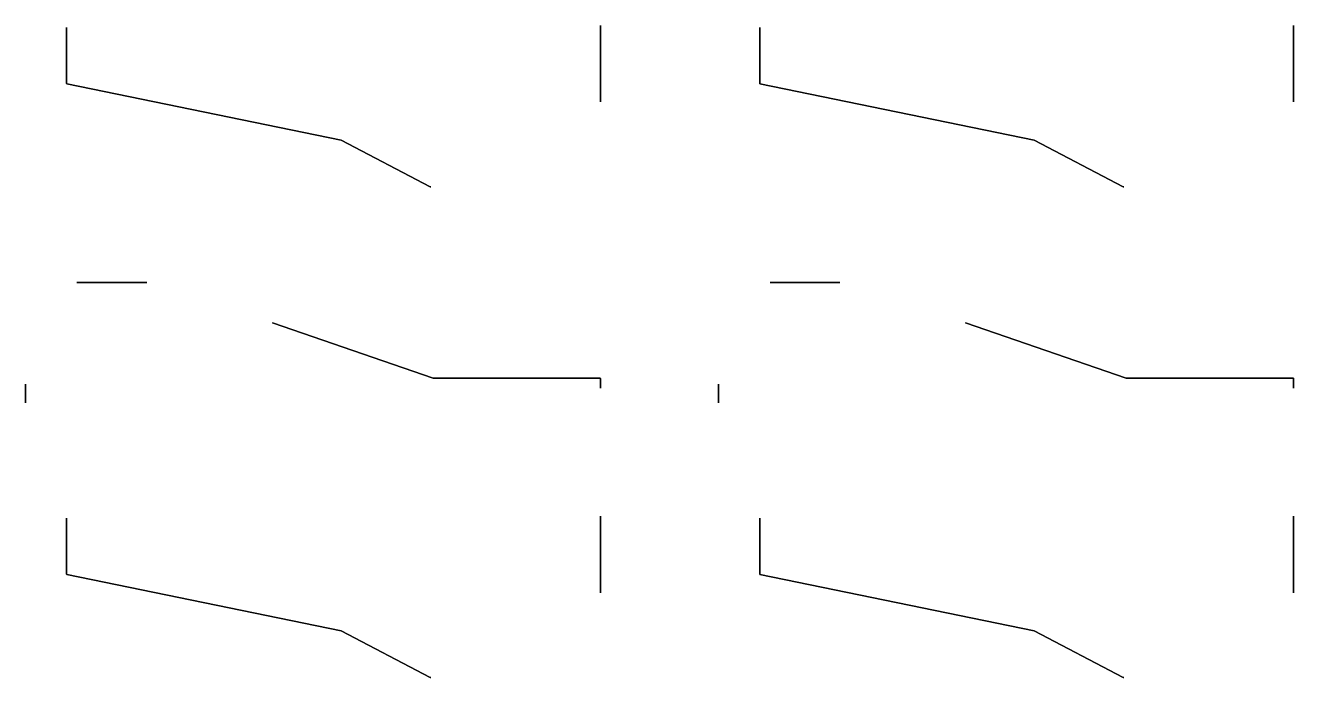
# Model space of a CAD drawing. Header units: millimetres. Extents: x -7.3 to 6.6, y -8.8 to 9.5.
# Drawn here: x 0 to 6.63, y -8.75 to -5.34 of the extents above; entities that cross this region are included whole.
import ezdxf

# ---------------------------------------------------------------- set-up
doc = ezdxf.new("R2010")
doc.units = ezdxf.units.MM
for name, color, linetype in [('000_rigid', 7, 'Continuous'), ('001_adhesive', 7, 'Continuous'), ('002_rigid', 7, 'Continuous'), ('003_adhesive', 7, 'Continuous'), ('004_flexible', 7, 'Continuous'), ('005_adhesive', 7, 'Continuous'), ('006_rigid', 7, 'Continuous'), ('007_adhesive', 7, 'Continuous'), ('008_rigid', 7, 'Continuous')]:
    doc.layers.add(name, color=color, linetype=linetype)

msp = doc.modelspace()

# ---------------------------------------------------------------- linework, layer by layer
at = {"layer": '000_rigid'}
for points in [[(2.12, -6.183), (2.1181, -6.183), (2.1181, -6.183), (2.1174, -6.1828), (2.1174, -6.1828), (1.6517, -5.939), (1.6514, -5.9389), (0.2172, -5.6435), (0.2172, -5.6435), (0.2172, -5.6435), (0.216, -5.6421), (0.216, -5.6421), (0.216, -5.6421), (0.216, -5.3482), (0.216, -5.3482), (0.216, -5.489), (0.216, -5.6421), (0.2172, -5.6435), (1.6515, -5.9389), (1.6517, -5.939), (2.1174, -6.1828), (2.1181, -6.183), (2.12, -6.1829)], [(3.0086, -5.3377), (3.0086, -5.7386), (3.0085, -5.7386), (3.0085, -5.6934), (3.0085, -5.489), (3.0085, -5.3377)], [(5.7451, -6.183), (5.7431, -6.183), (5.7431, -6.183), (5.7424, -6.1828), (5.7424, -6.1828), (5.2767, -5.939), (5.2765, -5.9389), (3.8422, -5.6435), (3.8422, -5.6435), (3.8422, -5.6435), (3.8411, -5.6421), (3.8411, -5.6421), (3.8411, -5.6421), (3.8411, -5.3482), (3.8411, -5.3482), (3.8411, -5.489), (3.8411, -5.6421), (3.8422, -5.6435), (5.2765, -5.9389), (5.2767, -5.939), (5.7424, -6.1828), (5.7431, -6.183), (5.7451, -6.1829)], [(6.6336, -5.3377), (6.6336, -5.7386), (6.6336, -5.7386), (6.6336, -5.6934), (6.6336, -5.489), (6.6336, -5.3377)], [(0.2698, -6.6829), (0.6347, -6.6829), (0.6347, -6.683), (0.2698, -6.683)], [(3.8948, -6.6829), (4.2597, -6.6829), (4.2597, -6.683), (3.8948, -6.683)], [(1.2926, -6.8947), (2.1334, -7.1831), (2.1337, -7.1831), (3.0071, -7.1831), (3.0071, -7.1831), (3.0071, -7.1831), (3.0086, -7.1846), (3.0086, -7.1846), (3.0086, -7.1846), (3.0086, -7.2354), (3.0085, -7.2354), (3.0085, -7.1846), (3.0071, -7.1832), (2.1337, -7.1832), (2.1334, -7.1831), (1.2926, -6.8947)], [(4.9176, -6.8947), (5.7584, -7.1831), (5.7587, -7.1831), (6.6322, -7.1831), (6.6322, -7.1831), (6.6322, -7.1831), (6.6336, -7.1846), (6.6336, -7.1846), (6.6336, -7.1846), (6.6336, -7.2354), (6.6336, -7.2354), (6.6336, -7.1846), (6.6322, -7.1832), (5.7587, -7.1832), (5.7584, -7.1831), (4.9176, -6.8947)], [(0, -7.3125), (0, -7.2148), (0, -7.2148), (0, -7.3125)], [(3.6251, -7.3125), (3.6251, -7.2148), (3.6251, -7.2148), (3.6251, -7.3125)], [(2.12, -8.75), (2.1181, -8.75), (2.1181, -8.75), (2.1174, -8.7498), (2.1174, -8.7498), (1.6517, -8.506), (1.6514, -8.5059), (0.2172, -8.2106), (0.2172, -8.2106), (0.2172, -8.2106), (0.216, -8.2092), (0.216, -8.2092), (0.216, -8.2091), (0.216, -7.9153), (0.216, -7.9153), (0.216, -8.056), (0.216, -8.2091), (0.2172, -8.2106), (1.6515, -8.5059), (1.6517, -8.506), (2.1174, -8.7498), (2.1181, -8.75), (2.12, -8.75)], [(3.0086, -7.9048), (3.0086, -8.3057), (3.0085, -8.3057), (3.0085, -8.2604), (3.0085, -8.056), (3.0085, -7.9048)], [(5.7451, -8.75), (5.7431, -8.75), (5.7431, -8.75), (5.7424, -8.7498), (5.7424, -8.7498), (5.2767, -8.506), (5.2765, -8.5059), (3.8422, -8.2106), (3.8422, -8.2106), (3.8422, -8.2106), (3.8411, -8.2092), (3.8411, -8.2092), (3.8411, -8.2091), (3.8411, -7.9153), (3.8411, -7.9153), (3.8411, -8.056), (3.8411, -8.2091), (3.8422, -8.2106), (5.2765, -8.5059), (5.2767, -8.506), (5.7424, -8.7498), (5.7431, -8.75), (5.7451, -8.75)], [(6.6336, -7.9048), (6.6336, -8.0197), (6.6336, -8.056), (6.6336, -8.3057), (6.6336, -8.3057), (6.6336, -8.2604), (6.6336, -8.056), (6.6336, -8.0197), (6.6336, -7.9048)]]:
    msp.add_lwpolyline(points, close=True, dxfattribs=at)
at = {"layer": '001_adhesive'}
for points in [[(2.12, -6.183), (2.1181, -6.183), (2.1181, -6.183), (2.1174, -6.1828), (2.1174, -6.1828), (1.6517, -5.939), (1.6514, -5.9389), (0.2172, -5.6435), (0.2172, -5.6435), (0.2172, -5.6435), (0.216, -5.6421), (0.216, -5.6421), (0.216, -5.6421), (0.216, -5.3482), (0.216, -5.3482), (0.216, -5.489), (0.216, -5.6421), (0.2172, -5.6435), (1.6515, -5.9389), (1.6517, -5.939), (2.1174, -6.1828), (2.1181, -6.183), (2.12, -6.1829)], [(3.0086, -5.3377), (3.0086, -5.7386), (3.0085, -5.7386), (3.0085, -5.6934), (3.0085, -5.489), (3.0085, -5.3377)], [(5.7451, -6.183), (5.7431, -6.183), (5.7431, -6.183), (5.7424, -6.1828), (5.7424, -6.1828), (5.2767, -5.939), (5.2765, -5.9389), (3.8422, -5.6435), (3.8422, -5.6435), (3.8422, -5.6435), (3.8411, -5.6421), (3.8411, -5.6421), (3.8411, -5.6421), (3.8411, -5.3482), (3.8411, -5.3482), (3.8411, -5.489), (3.8411, -5.6421), (3.8422, -5.6435), (5.2765, -5.9389), (5.2767, -5.939), (5.7424, -6.1828), (5.7431, -6.183), (5.7451, -6.1829)], [(6.6336, -5.3377), (6.6336, -5.7386), (6.6336, -5.7386), (6.6336, -5.6934), (6.6336, -5.489), (6.6336, -5.3377)], [(0.2698, -6.6829), (0.6347, -6.6829), (0.6347, -6.683), (0.2698, -6.683)], [(3.8948, -6.6829), (4.2597, -6.6829), (4.2597, -6.683), (3.8948, -6.683)], [(1.2926, -6.8947), (2.1334, -7.1831), (2.1337, -7.1831), (3.0071, -7.1831), (3.0071, -7.1831), (3.0071, -7.1831), (3.0086, -7.1846), (3.0086, -7.1846), (3.0086, -7.1846), (3.0086, -7.2354), (3.0085, -7.2354), (3.0085, -7.1846), (3.0071, -7.1832), (2.1337, -7.1832), (2.1334, -7.1831), (1.2926, -6.8947)], [(4.9176, -6.8947), (5.7584, -7.1831), (5.7587, -7.1831), (6.6322, -7.1831), (6.6322, -7.1831), (6.6322, -7.1831), (6.6336, -7.1846), (6.6336, -7.1846), (6.6336, -7.1846), (6.6336, -7.2354), (6.6336, -7.2354), (6.6336, -7.1846), (6.6322, -7.1832), (5.7587, -7.1832), (5.7584, -7.1831), (4.9176, -6.8947)], [(0, -7.3125), (0, -7.2148), (0, -7.2148), (0, -7.3125)], [(3.6251, -7.3125), (3.6251, -7.2148), (3.6251, -7.2148), (3.6251, -7.3125)], [(2.12, -8.75), (2.1181, -8.75), (2.1181, -8.75), (2.1174, -8.7498), (2.1174, -8.7498), (1.6517, -8.506), (1.6514, -8.5059), (0.2172, -8.2106), (0.2172, -8.2106), (0.2172, -8.2106), (0.216, -8.2092), (0.216, -8.2092), (0.216, -8.2091), (0.216, -7.9153), (0.216, -7.9153), (0.216, -8.056), (0.216, -8.2091), (0.2172, -8.2106), (1.6515, -8.5059), (1.6517, -8.506), (2.1174, -8.7498), (2.1181, -8.75), (2.12, -8.75)], [(3.0086, -7.9048), (3.0086, -8.3057), (3.0085, -8.3057), (3.0085, -8.2604), (3.0085, -8.056), (3.0085, -7.9048)], [(5.7451, -8.75), (5.7431, -8.75), (5.7431, -8.75), (5.7424, -8.7498), (5.7424, -8.7498), (5.2767, -8.506), (5.2765, -8.5059), (3.8422, -8.2106), (3.8422, -8.2106), (3.8422, -8.2106), (3.8411, -8.2092), (3.8411, -8.2092), (3.8411, -8.2091), (3.8411, -7.9153), (3.8411, -7.9153), (3.8411, -8.056), (3.8411, -8.2091), (3.8422, -8.2106), (5.2765, -8.5059), (5.2767, -8.506), (5.7424, -8.7498), (5.7431, -8.75), (5.7451, -8.75)], [(6.6336, -7.9048), (6.6336, -8.0197), (6.6336, -8.056), (6.6336, -8.3057), (6.6336, -8.3057), (6.6336, -8.2604), (6.6336, -8.056), (6.6336, -8.0197), (6.6336, -7.9048)]]:
    msp.add_lwpolyline(points, close=True, dxfattribs=at)
at = {"layer": '002_rigid'}
for points in [[(2.12, -6.183), (2.1181, -6.183), (2.1181, -6.183), (2.1174, -6.1828), (2.1174, -6.1828), (1.6517, -5.939), (1.6514, -5.9389), (0.2172, -5.6435), (0.2172, -5.6435), (0.2172, -5.6435), (0.216, -5.6421), (0.216, -5.6421), (0.216, -5.6421), (0.216, -5.3482), (0.216, -5.3482), (0.216, -5.489), (0.216, -5.6421), (0.2172, -5.6435), (1.6515, -5.9389), (1.6517, -5.939), (2.1174, -6.1828), (2.1181, -6.183), (2.12, -6.1829)], [(3.0086, -5.3377), (3.0086, -5.7386), (3.0085, -5.7386), (3.0085, -5.6934), (3.0085, -5.489), (3.0085, -5.3377)], [(5.7451, -6.183), (5.7431, -6.183), (5.7431, -6.183), (5.7424, -6.1828), (5.7424, -6.1828), (5.2767, -5.939), (5.2765, -5.9389), (3.8422, -5.6435), (3.8422, -5.6435), (3.8422, -5.6435), (3.8411, -5.6421), (3.8411, -5.6421), (3.8411, -5.6421), (3.8411, -5.3482), (3.8411, -5.3482), (3.8411, -5.489), (3.8411, -5.6421), (3.8422, -5.6435), (5.2765, -5.9389), (5.2767, -5.939), (5.7424, -6.1828), (5.7431, -6.183), (5.7451, -6.1829)], [(6.6336, -5.3377), (6.6336, -5.7386), (6.6336, -5.7386), (6.6336, -5.6934), (6.6336, -5.489), (6.6336, -5.3377)], [(0.2698, -6.6829), (0.6347, -6.6829), (0.6347, -6.683), (0.2698, -6.683)], [(3.8948, -6.6829), (4.2597, -6.6829), (4.2597, -6.683), (3.8948, -6.683)], [(1.2926, -6.8947), (2.1334, -7.1831), (2.1337, -7.1831), (3.0071, -7.1831), (3.0071, -7.1831), (3.0071, -7.1831), (3.0086, -7.1846), (3.0086, -7.1846), (3.0086, -7.1846), (3.0086, -7.2354), (3.0085, -7.2354), (3.0085, -7.1846), (3.0071, -7.1832), (2.1337, -7.1832), (2.1334, -7.1831), (1.2926, -6.8947)], [(4.9176, -6.8947), (5.7584, -7.1831), (5.7587, -7.1831), (6.6322, -7.1831), (6.6322, -7.1831), (6.6322, -7.1831), (6.6336, -7.1846), (6.6336, -7.1846), (6.6336, -7.1846), (6.6336, -7.2354), (6.6336, -7.2354), (6.6336, -7.1846), (6.6322, -7.1832), (5.7587, -7.1832), (5.7584, -7.1831), (4.9176, -6.8947)], [(0, -7.3125), (0, -7.2148), (0, -7.2148), (0, -7.3125)], [(3.6251, -7.3125), (3.6251, -7.2148), (3.6251, -7.2148), (3.6251, -7.3125)], [(2.12, -8.75), (2.1181, -8.75), (2.1181, -8.75), (2.1174, -8.7498), (2.1174, -8.7498), (1.6517, -8.506), (1.6514, -8.5059), (0.2172, -8.2106), (0.2172, -8.2106), (0.2172, -8.2106), (0.216, -8.2092), (0.216, -8.2092), (0.216, -8.2091), (0.216, -7.9153), (0.216, -7.9153), (0.216, -8.056), (0.216, -8.2091), (0.2172, -8.2106), (1.6515, -8.5059), (1.6517, -8.506), (2.1174, -8.7498), (2.1181, -8.75), (2.12, -8.75)], [(3.0086, -7.9048), (3.0086, -8.3057), (3.0085, -8.3057), (3.0085, -8.2604), (3.0085, -8.056), (3.0085, -7.9048)], [(5.7451, -8.75), (5.7431, -8.75), (5.7431, -8.75), (5.7424, -8.7498), (5.7424, -8.7498), (5.2767, -8.506), (5.2765, -8.5059), (3.8422, -8.2106), (3.8422, -8.2106), (3.8422, -8.2106), (3.8411, -8.2092), (3.8411, -8.2092), (3.8411, -8.2091), (3.8411, -7.9153), (3.8411, -7.9153), (3.8411, -8.056), (3.8411, -8.2091), (3.8422, -8.2106), (5.2765, -8.5059), (5.2767, -8.506), (5.7424, -8.7498), (5.7431, -8.75), (5.7451, -8.75)], [(6.6336, -7.9048), (6.6336, -8.0197), (6.6336, -8.056), (6.6336, -8.3057), (6.6336, -8.3057), (6.6336, -8.2604), (6.6336, -8.056), (6.6336, -8.0197), (6.6336, -7.9048)]]:
    msp.add_lwpolyline(points, close=True, dxfattribs=at)
at = {"layer": '003_adhesive'}
for points in [[(2.12, -6.183), (2.1181, -6.183), (2.1181, -6.183), (2.1174, -6.1828), (2.1174, -6.1828), (1.6517, -5.939), (1.6514, -5.9389), (0.2172, -5.6435), (0.2172, -5.6435), (0.2172, -5.6435), (0.216, -5.6421), (0.216, -5.6421), (0.216, -5.6421), (0.216, -5.3482), (0.216, -5.3482), (0.216, -5.489), (0.216, -5.6421), (0.2172, -5.6435), (1.6515, -5.9389), (1.6517, -5.939), (2.1174, -6.1828), (2.1181, -6.183), (2.12, -6.1829)], [(3.0086, -5.3377), (3.0086, -5.7386), (3.0085, -5.7386), (3.0085, -5.6934), (3.0085, -5.489), (3.0085, -5.3377)], [(5.7451, -6.183), (5.7431, -6.183), (5.7431, -6.183), (5.7424, -6.1828), (5.7424, -6.1828), (5.2767, -5.939), (5.2765, -5.9389), (3.8422, -5.6435), (3.8422, -5.6435), (3.8422, -5.6435), (3.8411, -5.6421), (3.8411, -5.6421), (3.8411, -5.6421), (3.8411, -5.3482), (3.8411, -5.3482), (3.8411, -5.489), (3.8411, -5.6421), (3.8422, -5.6435), (5.2765, -5.9389), (5.2767, -5.939), (5.7424, -6.1828), (5.7431, -6.183), (5.7451, -6.1829)], [(6.6336, -5.3377), (6.6336, -5.7386), (6.6336, -5.7386), (6.6336, -5.6934), (6.6336, -5.489), (6.6336, -5.3377)], [(0.2698, -6.6829), (0.6347, -6.6829), (0.6347, -6.683), (0.2698, -6.683)], [(3.8948, -6.6829), (4.2597, -6.6829), (4.2597, -6.683), (3.8948, -6.683)], [(1.2926, -6.8947), (2.1334, -7.1831), (2.1337, -7.1831), (3.0071, -7.1831), (3.0071, -7.1831), (3.0071, -7.1831), (3.0086, -7.1846), (3.0086, -7.1846), (3.0086, -7.1846), (3.0086, -7.2354), (3.0085, -7.2354), (3.0085, -7.1846), (3.0071, -7.1832), (2.1337, -7.1832), (2.1334, -7.1831), (1.2926, -6.8947)], [(4.9176, -6.8947), (5.7584, -7.1831), (5.7587, -7.1831), (6.6322, -7.1831), (6.6322, -7.1831), (6.6322, -7.1831), (6.6336, -7.1846), (6.6336, -7.1846), (6.6336, -7.1846), (6.6336, -7.2354), (6.6336, -7.2354), (6.6336, -7.1846), (6.6322, -7.1832), (5.7587, -7.1832), (5.7584, -7.1831), (4.9176, -6.8947)], [(0, -7.3125), (0, -7.2148), (0, -7.2148), (0, -7.3125)], [(3.6251, -7.3125), (3.6251, -7.2148), (3.6251, -7.2148), (3.6251, -7.3125)], [(2.12, -8.75), (2.1181, -8.75), (2.1181, -8.75), (2.1174, -8.7498), (2.1174, -8.7498), (1.6517, -8.506), (1.6514, -8.5059), (0.2172, -8.2106), (0.2172, -8.2106), (0.2172, -8.2106), (0.216, -8.2092), (0.216, -8.2092), (0.216, -8.2091), (0.216, -7.9153), (0.216, -7.9153), (0.216, -8.056), (0.216, -8.2091), (0.2172, -8.2106), (1.6515, -8.5059), (1.6517, -8.506), (2.1174, -8.7498), (2.1181, -8.75), (2.12, -8.75)], [(3.0086, -7.9048), (3.0086, -8.3057), (3.0085, -8.3057), (3.0085, -8.2604), (3.0085, -8.056), (3.0085, -7.9048)], [(5.7451, -8.75), (5.7431, -8.75), (5.7431, -8.75), (5.7424, -8.7498), (5.7424, -8.7498), (5.2767, -8.506), (5.2765, -8.5059), (3.8422, -8.2106), (3.8422, -8.2106), (3.8422, -8.2106), (3.8411, -8.2092), (3.8411, -8.2092), (3.8411, -8.2091), (3.8411, -7.9153), (3.8411, -7.9153), (3.8411, -8.056), (3.8411, -8.2091), (3.8422, -8.2106), (5.2765, -8.5059), (5.2767, -8.506), (5.7424, -8.7498), (5.7431, -8.75), (5.7451, -8.75)], [(6.6336, -7.9048), (6.6336, -8.0197), (6.6336, -8.056), (6.6336, -8.3057), (6.6336, -8.3057), (6.6336, -8.2604), (6.6336, -8.056), (6.6336, -8.0197), (6.6336, -7.9048)]]:
    msp.add_lwpolyline(points, close=True, dxfattribs=at)
at = {"layer": '004_flexible'}
for points in [[(2.12, -6.183), (2.1181, -6.183), (2.1181, -6.183), (2.1174, -6.1828), (2.1174, -6.1828), (1.6517, -5.939), (1.6514, -5.9389), (0.2172, -5.6435), (0.2172, -5.6435), (0.2172, -5.6435), (0.216, -5.6421), (0.216, -5.6421), (0.216, -5.6421), (0.216, -5.3482), (0.216, -5.3482), (0.216, -5.489), (0.216, -5.6421), (0.2172, -5.6435), (1.6515, -5.9389), (1.6517, -5.939), (2.1174, -6.1828), (2.1181, -6.183), (2.12, -6.1829)], [(3.0086, -5.3377), (3.0086, -5.7386), (3.0085, -5.7386), (3.0085, -5.6934), (3.0085, -5.489), (3.0085, -5.3377)], [(5.7451, -6.183), (5.7431, -6.183), (5.7431, -6.183), (5.7424, -6.1828), (5.7424, -6.1828), (5.2767, -5.939), (5.2765, -5.9389), (3.8422, -5.6435), (3.8422, -5.6435), (3.8422, -5.6435), (3.8411, -5.6421), (3.8411, -5.6421), (3.8411, -5.6421), (3.8411, -5.3482), (3.8411, -5.3482), (3.8411, -5.489), (3.8411, -5.6421), (3.8422, -5.6435), (5.2765, -5.9389), (5.2767, -5.939), (5.7424, -6.1828), (5.7431, -6.183), (5.7451, -6.1829)], [(6.6336, -5.3377), (6.6336, -5.7386), (6.6336, -5.7386), (6.6336, -5.6934), (6.6336, -5.489), (6.6336, -5.3377)], [(0.2698, -6.6829), (0.6347, -6.6829), (0.6347, -6.683), (0.2698, -6.683)], [(3.8948, -6.6829), (4.2597, -6.6829), (4.2597, -6.683), (3.8948, -6.683)], [(1.2926, -6.8947), (2.1334, -7.1831), (2.1337, -7.1831), (3.0071, -7.1831), (3.0071, -7.1831), (3.0071, -7.1831), (3.0086, -7.1846), (3.0086, -7.1846), (3.0086, -7.1846), (3.0086, -7.2354), (3.0085, -7.2354), (3.0085, -7.1846), (3.0071, -7.1832), (2.1337, -7.1832), (2.1334, -7.1831), (1.2926, -6.8947)], [(4.9176, -6.8947), (5.7584, -7.1831), (5.7587, -7.1831), (6.6322, -7.1831), (6.6322, -7.1831), (6.6322, -7.1831), (6.6336, -7.1846), (6.6336, -7.1846), (6.6336, -7.1846), (6.6336, -7.2354), (6.6336, -7.2354), (6.6336, -7.1846), (6.6322, -7.1832), (5.7587, -7.1832), (5.7584, -7.1831), (4.9176, -6.8947)], [(0, -7.3125), (0, -7.2148), (0, -7.2148), (0, -7.3125)], [(3.6251, -7.3125), (3.6251, -7.2148), (3.6251, -7.2148), (3.6251, -7.3125)], [(2.12, -8.75), (2.1181, -8.75), (2.1181, -8.75), (2.1174, -8.7498), (2.1174, -8.7498), (1.6517, -8.506), (1.6514, -8.5059), (0.2172, -8.2106), (0.2172, -8.2106), (0.2172, -8.2106), (0.216, -8.2092), (0.216, -8.2092), (0.216, -8.2091), (0.216, -7.9153), (0.216, -7.9153), (0.216, -8.056), (0.216, -8.2091), (0.2172, -8.2106), (1.6515, -8.5059), (1.6517, -8.506), (2.1174, -8.7498), (2.1181, -8.75), (2.12, -8.75)], [(3.0086, -7.9048), (3.0086, -8.3057), (3.0085, -8.3057), (3.0085, -8.2604), (3.0085, -8.056), (3.0085, -7.9048)], [(5.7451, -8.75), (5.7431, -8.75), (5.7431, -8.75), (5.7424, -8.7498), (5.7424, -8.7498), (5.2767, -8.506), (5.2765, -8.5059), (3.8422, -8.2106), (3.8422, -8.2106), (3.8422, -8.2106), (3.8411, -8.2092), (3.8411, -8.2092), (3.8411, -8.2091), (3.8411, -7.9153), (3.8411, -7.9153), (3.8411, -8.056), (3.8411, -8.2091), (3.8422, -8.2106), (5.2765, -8.5059), (5.2767, -8.506), (5.7424, -8.7498), (5.7431, -8.75), (5.7451, -8.75)], [(6.6336, -7.9048), (6.6336, -8.0197), (6.6336, -8.056), (6.6336, -8.3057), (6.6336, -8.3057), (6.6336, -8.2604), (6.6336, -8.056), (6.6336, -8.0197), (6.6336, -7.9048)]]:
    msp.add_lwpolyline(points, close=True, dxfattribs=at)
at = {"layer": '005_adhesive'}
for points in [[(2.12, -6.183), (2.1181, -6.183), (2.1181, -6.183), (2.1174, -6.1828), (2.1174, -6.1828), (1.6517, -5.939), (1.6514, -5.9389), (0.2172, -5.6435), (0.2172, -5.6435), (0.2172, -5.6435), (0.216, -5.6421), (0.216, -5.6421), (0.216, -5.6421), (0.216, -5.3482), (0.216, -5.3482), (0.216, -5.489), (0.216, -5.6421), (0.2172, -5.6435), (1.6515, -5.9389), (1.6517, -5.939), (2.1174, -6.1828), (2.1181, -6.183), (2.12, -6.1829)], [(3.0086, -5.3377), (3.0086, -5.7386), (3.0085, -5.7386), (3.0085, -5.6934), (3.0085, -5.489), (3.0085, -5.3377)], [(5.7451, -6.183), (5.7431, -6.183), (5.7431, -6.183), (5.7424, -6.1828), (5.7424, -6.1828), (5.2767, -5.939), (5.2765, -5.9389), (3.8422, -5.6435), (3.8422, -5.6435), (3.8422, -5.6435), (3.8411, -5.6421), (3.8411, -5.6421), (3.8411, -5.6421), (3.8411, -5.3482), (3.8411, -5.3482), (3.8411, -5.489), (3.8411, -5.6421), (3.8422, -5.6435), (5.2765, -5.9389), (5.2767, -5.939), (5.7424, -6.1828), (5.7431, -6.183), (5.7451, -6.1829)], [(6.6336, -5.3377), (6.6336, -5.7386), (6.6336, -5.7386), (6.6336, -5.6934), (6.6336, -5.489), (6.6336, -5.3377)], [(0.2698, -6.6829), (0.6347, -6.6829), (0.6347, -6.683), (0.2698, -6.683)], [(3.8948, -6.6829), (4.2597, -6.6829), (4.2597, -6.683), (3.8948, -6.683)], [(1.2926, -6.8947), (2.1334, -7.1831), (2.1337, -7.1831), (3.0071, -7.1831), (3.0071, -7.1831), (3.0071, -7.1831), (3.0086, -7.1846), (3.0086, -7.1846), (3.0086, -7.1846), (3.0086, -7.2354), (3.0085, -7.2354), (3.0085, -7.1846), (3.0071, -7.1832), (2.1337, -7.1832), (2.1334, -7.1831), (1.2926, -6.8947)], [(4.9176, -6.8947), (5.7584, -7.1831), (5.7587, -7.1831), (6.6322, -7.1831), (6.6322, -7.1831), (6.6322, -7.1831), (6.6336, -7.1846), (6.6336, -7.1846), (6.6336, -7.1846), (6.6336, -7.2354), (6.6336, -7.2354), (6.6336, -7.1846), (6.6322, -7.1832), (5.7587, -7.1832), (5.7584, -7.1831), (4.9176, -6.8947)], [(0, -7.3125), (0, -7.2148), (0, -7.2148), (0, -7.3125)], [(3.6251, -7.3125), (3.6251, -7.2148), (3.6251, -7.2148), (3.6251, -7.3125)], [(2.12, -8.75), (2.1181, -8.75), (2.1181, -8.75), (2.1174, -8.7498), (2.1174, -8.7498), (1.6517, -8.506), (1.6514, -8.5059), (0.2172, -8.2106), (0.2172, -8.2106), (0.2172, -8.2106), (0.216, -8.2092), (0.216, -8.2092), (0.216, -8.2091), (0.216, -7.9153), (0.216, -7.9153), (0.216, -8.056), (0.216, -8.2091), (0.2172, -8.2106), (1.6515, -8.5059), (1.6517, -8.506), (2.1174, -8.7498), (2.1181, -8.75), (2.12, -8.75)], [(3.0086, -7.9048), (3.0086, -8.3057), (3.0085, -8.3057), (3.0085, -8.2604), (3.0085, -8.056), (3.0085, -7.9048)], [(5.7451, -8.75), (5.7431, -8.75), (5.7431, -8.75), (5.7424, -8.7498), (5.7424, -8.7498), (5.2767, -8.506), (5.2765, -8.5059), (3.8422, -8.2106), (3.8422, -8.2106), (3.8422, -8.2106), (3.8411, -8.2092), (3.8411, -8.2092), (3.8411, -8.2091), (3.8411, -7.9153), (3.8411, -7.9153), (3.8411, -8.056), (3.8411, -8.2091), (3.8422, -8.2106), (5.2765, -8.5059), (5.2767, -8.506), (5.7424, -8.7498), (5.7431, -8.75), (5.7451, -8.75)], [(6.6336, -7.9048), (6.6336, -8.0197), (6.6336, -8.056), (6.6336, -8.3057), (6.6336, -8.3057), (6.6336, -8.2604), (6.6336, -8.056), (6.6336, -8.0197), (6.6336, -7.9048)]]:
    msp.add_lwpolyline(points, close=True, dxfattribs=at)
at = {"layer": '006_rigid'}
for points in [[(2.12, -6.183), (2.1181, -6.183), (2.1181, -6.183), (2.1174, -6.1828), (2.1174, -6.1828), (1.6517, -5.939), (1.6514, -5.9389), (0.2172, -5.6435), (0.2172, -5.6435), (0.2172, -5.6435), (0.216, -5.6421), (0.216, -5.6421), (0.216, -5.6421), (0.216, -5.3482), (0.216, -5.3482), (0.216, -5.489), (0.216, -5.6421), (0.2172, -5.6435), (1.6515, -5.9389), (1.6517, -5.939), (2.1174, -6.1828), (2.1181, -6.183), (2.12, -6.1829)], [(3.0086, -5.3377), (3.0086, -5.7386), (3.0085, -5.7386), (3.0085, -5.6934), (3.0085, -5.489), (3.0085, -5.3377)], [(5.7451, -6.183), (5.7431, -6.183), (5.7431, -6.183), (5.7424, -6.1828), (5.7424, -6.1828), (5.2767, -5.939), (5.2765, -5.9389), (3.8422, -5.6435), (3.8422, -5.6435), (3.8422, -5.6435), (3.8411, -5.6421), (3.8411, -5.6421), (3.8411, -5.6421), (3.8411, -5.3482), (3.8411, -5.3482), (3.8411, -5.489), (3.8411, -5.6421), (3.8422, -5.6435), (5.2765, -5.9389), (5.2767, -5.939), (5.7424, -6.1828), (5.7431, -6.183), (5.7451, -6.1829)], [(6.6336, -5.3377), (6.6336, -5.7386), (6.6336, -5.7386), (6.6336, -5.6934), (6.6336, -5.489), (6.6336, -5.3377)], [(0.2698, -6.6829), (0.6347, -6.6829), (0.6347, -6.683), (0.2698, -6.683)], [(3.8948, -6.6829), (4.2597, -6.6829), (4.2597, -6.683), (3.8948, -6.683)], [(1.2926, -6.8947), (2.1334, -7.1831), (2.1337, -7.1831), (3.0071, -7.1831), (3.0071, -7.1831), (3.0071, -7.1831), (3.0086, -7.1846), (3.0086, -7.1846), (3.0086, -7.1846), (3.0086, -7.2354), (3.0085, -7.2354), (3.0085, -7.1846), (3.0071, -7.1832), (2.1337, -7.1832), (2.1334, -7.1831), (1.2926, -6.8947)], [(4.9176, -6.8947), (5.7584, -7.1831), (5.7587, -7.1831), (6.6322, -7.1831), (6.6322, -7.1831), (6.6322, -7.1831), (6.6336, -7.1846), (6.6336, -7.1846), (6.6336, -7.1846), (6.6336, -7.2354), (6.6336, -7.2354), (6.6336, -7.1846), (6.6322, -7.1832), (5.7587, -7.1832), (5.7584, -7.1831), (4.9176, -6.8947)], [(0, -7.3125), (0, -7.2148), (0, -7.2148), (0, -7.3125)], [(3.6251, -7.3125), (3.6251, -7.2148), (3.6251, -7.2148), (3.6251, -7.3125)], [(2.12, -8.75), (2.1181, -8.75), (2.1181, -8.75), (2.1174, -8.7498), (2.1174, -8.7498), (1.6517, -8.506), (1.6514, -8.5059), (0.2172, -8.2106), (0.2172, -8.2106), (0.2172, -8.2106), (0.216, -8.2092), (0.216, -8.2092), (0.216, -8.2091), (0.216, -7.9153), (0.216, -7.9153), (0.216, -8.056), (0.216, -8.2091), (0.2172, -8.2106), (1.6515, -8.5059), (1.6517, -8.506), (2.1174, -8.7498), (2.1181, -8.75), (2.12, -8.75)], [(3.0086, -7.9048), (3.0086, -8.3057), (3.0085, -8.3057), (3.0085, -8.2604), (3.0085, -8.056), (3.0085, -7.9048)], [(5.7451, -8.75), (5.7431, -8.75), (5.7431, -8.75), (5.7424, -8.7498), (5.7424, -8.7498), (5.2767, -8.506), (5.2765, -8.5059), (3.8422, -8.2106), (3.8422, -8.2106), (3.8422, -8.2106), (3.8411, -8.2092), (3.8411, -8.2092), (3.8411, -8.2091), (3.8411, -7.9153), (3.8411, -7.9153), (3.8411, -8.056), (3.8411, -8.2091), (3.8422, -8.2106), (5.2765, -8.5059), (5.2767, -8.506), (5.7424, -8.7498), (5.7431, -8.75), (5.7451, -8.75)], [(6.6336, -7.9048), (6.6336, -8.0197), (6.6336, -8.056), (6.6336, -8.3057), (6.6336, -8.3057), (6.6336, -8.2604), (6.6336, -8.056), (6.6336, -8.0197), (6.6336, -7.9048)]]:
    msp.add_lwpolyline(points, close=True, dxfattribs=at)
at = {"layer": '007_adhesive'}
for points in [[(2.12, -6.183), (2.1181, -6.183), (2.1181, -6.183), (2.1174, -6.1828), (2.1174, -6.1828), (1.6517, -5.939), (1.6514, -5.9389), (0.2172, -5.6435), (0.2172, -5.6435), (0.2172, -5.6435), (0.216, -5.6421), (0.216, -5.6421), (0.216, -5.6421), (0.216, -5.3482), (0.216, -5.3482), (0.216, -5.489), (0.216, -5.6421), (0.2172, -5.6435), (1.6515, -5.9389), (1.6517, -5.939), (2.1174, -6.1828), (2.1181, -6.183), (2.12, -6.1829)], [(3.0086, -5.3377), (3.0086, -5.7386), (3.0085, -5.7386), (3.0085, -5.6934), (3.0085, -5.489), (3.0085, -5.3377)], [(5.7451, -6.183), (5.7431, -6.183), (5.7431, -6.183), (5.7424, -6.1828), (5.7424, -6.1828), (5.2767, -5.939), (5.2765, -5.9389), (3.8422, -5.6435), (3.8422, -5.6435), (3.8422, -5.6435), (3.8411, -5.6421), (3.8411, -5.6421), (3.8411, -5.6421), (3.8411, -5.3482), (3.8411, -5.3482), (3.8411, -5.489), (3.8411, -5.6421), (3.8422, -5.6435), (5.2765, -5.9389), (5.2767, -5.939), (5.7424, -6.1828), (5.7431, -6.183), (5.7451, -6.1829)], [(6.6336, -5.3377), (6.6336, -5.7386), (6.6336, -5.7386), (6.6336, -5.6934), (6.6336, -5.489), (6.6336, -5.3377)], [(0.2698, -6.6829), (0.6347, -6.6829), (0.6347, -6.683), (0.2698, -6.683)], [(3.8948, -6.6829), (4.2597, -6.6829), (4.2597, -6.683), (3.8948, -6.683)], [(1.2926, -6.8947), (2.1334, -7.1831), (2.1337, -7.1831), (3.0071, -7.1831), (3.0071, -7.1831), (3.0071, -7.1831), (3.0086, -7.1846), (3.0086, -7.1846), (3.0086, -7.1846), (3.0086, -7.2354), (3.0085, -7.2354), (3.0085, -7.1846), (3.0071, -7.1832), (2.1337, -7.1832), (2.1334, -7.1831), (1.2926, -6.8947)], [(4.9176, -6.8947), (5.7584, -7.1831), (5.7587, -7.1831), (6.6322, -7.1831), (6.6322, -7.1831), (6.6322, -7.1831), (6.6336, -7.1846), (6.6336, -7.1846), (6.6336, -7.1846), (6.6336, -7.2354), (6.6336, -7.2354), (6.6336, -7.1846), (6.6322, -7.1832), (5.7587, -7.1832), (5.7584, -7.1831), (4.9176, -6.8947)], [(0, -7.3125), (0, -7.2148), (0, -7.2148), (0, -7.3125)], [(3.6251, -7.3125), (3.6251, -7.2148), (3.6251, -7.2148), (3.6251, -7.3125)], [(2.12, -8.75), (2.1181, -8.75), (2.1181, -8.75), (2.1174, -8.7498), (2.1174, -8.7498), (1.6517, -8.506), (1.6514, -8.5059), (0.2172, -8.2106), (0.2172, -8.2106), (0.2172, -8.2106), (0.216, -8.2092), (0.216, -8.2092), (0.216, -8.2091), (0.216, -7.9153), (0.216, -7.9153), (0.216, -8.056), (0.216, -8.2091), (0.2172, -8.2106), (1.6515, -8.5059), (1.6517, -8.506), (2.1174, -8.7498), (2.1181, -8.75), (2.12, -8.75)], [(3.0086, -7.9048), (3.0086, -8.3057), (3.0085, -8.3057), (3.0085, -8.2604), (3.0085, -8.056), (3.0085, -7.9048)], [(5.7451, -8.75), (5.7431, -8.75), (5.7431, -8.75), (5.7424, -8.7498), (5.7424, -8.7498), (5.2767, -8.506), (5.2765, -8.5059), (3.8422, -8.2106), (3.8422, -8.2106), (3.8422, -8.2106), (3.8411, -8.2092), (3.8411, -8.2092), (3.8411, -8.2091), (3.8411, -7.9153), (3.8411, -7.9153), (3.8411, -8.056), (3.8411, -8.2091), (3.8422, -8.2106), (5.2765, -8.5059), (5.2767, -8.506), (5.7424, -8.7498), (5.7431, -8.75), (5.7451, -8.75)], [(6.6336, -7.9048), (6.6336, -8.0197), (6.6336, -8.056), (6.6336, -8.3057), (6.6336, -8.3057), (6.6336, -8.2604), (6.6336, -8.056), (6.6336, -8.0197), (6.6336, -7.9048)]]:
    msp.add_lwpolyline(points, close=True, dxfattribs=at)
at = {"layer": '008_rigid'}
for points in [[(2.12, -6.183), (2.1181, -6.183), (2.1181, -6.183), (2.1174, -6.1828), (2.1174, -6.1828), (1.6517, -5.939), (1.6514, -5.9389), (0.2172, -5.6435), (0.2172, -5.6435), (0.2172, -5.6435), (0.216, -5.6421), (0.216, -5.6421), (0.216, -5.6421), (0.216, -5.3482), (0.216, -5.3482), (0.216, -5.489), (0.216, -5.6421), (0.2172, -5.6435), (1.6515, -5.9389), (1.6517, -5.939), (2.1174, -6.1828), (2.1181, -6.183), (2.12, -6.1829)], [(3.0086, -5.3377), (3.0086, -5.7386), (3.0085, -5.7386), (3.0085, -5.6934), (3.0085, -5.489), (3.0085, -5.3377)], [(5.7451, -6.183), (5.7431, -6.183), (5.7431, -6.183), (5.7424, -6.1828), (5.7424, -6.1828), (5.2767, -5.939), (5.2765, -5.9389), (3.8422, -5.6435), (3.8422, -5.6435), (3.8422, -5.6435), (3.8411, -5.6421), (3.8411, -5.6421), (3.8411, -5.6421), (3.8411, -5.3482), (3.8411, -5.3482), (3.8411, -5.489), (3.8411, -5.6421), (3.8422, -5.6435), (5.2765, -5.9389), (5.2767, -5.939), (5.7424, -6.1828), (5.7431, -6.183), (5.7451, -6.1829)], [(6.6336, -5.3377), (6.6336, -5.7386), (6.6336, -5.7386), (6.6336, -5.6934), (6.6336, -5.489), (6.6336, -5.3377)], [(0.2698, -6.6829), (0.6347, -6.6829), (0.6347, -6.683), (0.2698, -6.683)], [(3.8948, -6.6829), (4.2597, -6.6829), (4.2597, -6.683), (3.8948, -6.683)], [(1.2926, -6.8947), (2.1334, -7.1831), (2.1337, -7.1831), (3.0071, -7.1831), (3.0071, -7.1831), (3.0071, -7.1831), (3.0086, -7.1846), (3.0086, -7.1846), (3.0086, -7.1846), (3.0086, -7.2354), (3.0085, -7.2354), (3.0085, -7.1846), (3.0071, -7.1832), (2.1337, -7.1832), (2.1334, -7.1831), (1.2926, -6.8947)], [(4.9176, -6.8947), (5.7584, -7.1831), (5.7587, -7.1831), (6.6322, -7.1831), (6.6322, -7.1831), (6.6322, -7.1831), (6.6336, -7.1846), (6.6336, -7.1846), (6.6336, -7.1846), (6.6336, -7.2354), (6.6336, -7.2354), (6.6336, -7.1846), (6.6322, -7.1832), (5.7587, -7.1832), (5.7584, -7.1831), (4.9176, -6.8947)], [(0, -7.3125), (0, -7.2148), (0, -7.2148), (0, -7.3125)], [(3.6251, -7.3125), (3.6251, -7.2148), (3.6251, -7.2148), (3.6251, -7.3125)], [(2.12, -8.75), (2.1181, -8.75), (2.1181, -8.75), (2.1174, -8.7498), (2.1174, -8.7498), (1.6517, -8.506), (1.6514, -8.5059), (0.2172, -8.2106), (0.2172, -8.2106), (0.2172, -8.2106), (0.216, -8.2092), (0.216, -8.2092), (0.216, -8.2091), (0.216, -7.9153), (0.216, -7.9153), (0.216, -8.056), (0.216, -8.2091), (0.2172, -8.2106), (1.6515, -8.5059), (1.6517, -8.506), (2.1174, -8.7498), (2.1181, -8.75), (2.12, -8.75)], [(3.0086, -7.9048), (3.0086, -8.3057), (3.0085, -8.3057), (3.0085, -8.2604), (3.0085, -8.056), (3.0085, -7.9048)], [(5.7451, -8.75), (5.7431, -8.75), (5.7431, -8.75), (5.7424, -8.7498), (5.7424, -8.7498), (5.2767, -8.506), (5.2765, -8.5059), (3.8422, -8.2106), (3.8422, -8.2106), (3.8422, -8.2106), (3.8411, -8.2092), (3.8411, -8.2092), (3.8411, -8.2091), (3.8411, -7.9153), (3.8411, -7.9153), (3.8411, -8.056), (3.8411, -8.2091), (3.8422, -8.2106), (5.2765, -8.5059), (5.2767, -8.506), (5.7424, -8.7498), (5.7431, -8.75), (5.7451, -8.75)], [(6.6336, -7.9048), (6.6336, -8.0197), (6.6336, -8.056), (6.6336, -8.3057), (6.6336, -8.3057), (6.6336, -8.2604), (6.6336, -8.056), (6.6336, -8.0197), (6.6336, -7.9048)]]:
    msp.add_lwpolyline(points, close=True, dxfattribs=at)

doc.saveas('drawing.dxf')
